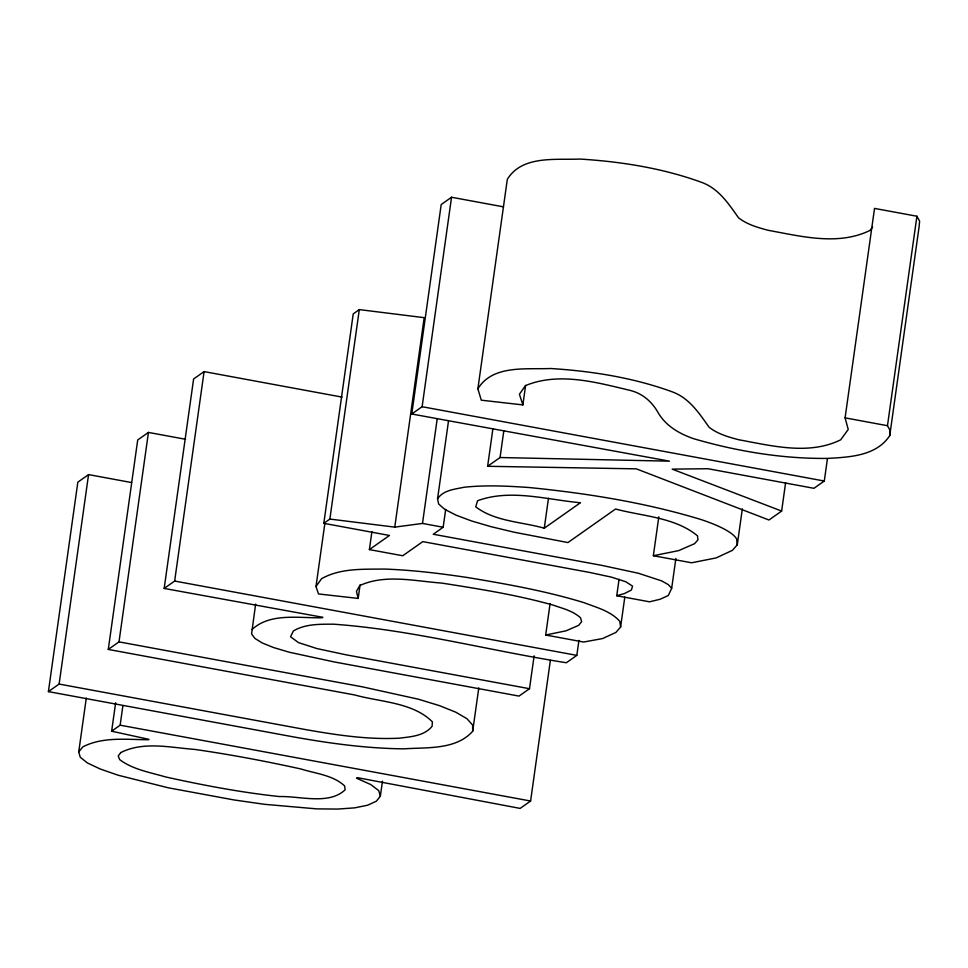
<?xml version="1.0" encoding="UTF-8"?>
<svg xmlns="http://www.w3.org/2000/svg" width="968" height="968" viewBox="0 0 968 968"><rect width="100%" height="100%" fill="white"/><g stroke="black" fill="none" stroke-linecap="round" stroke-linejoin="round"><path stroke-width="1.45" d="M522.877 404.902L519.417 394.254L525.442 385.627C558.959 371.7 596.857 382.469 630.7 390.54C642.679 393.673 651.839 401.647 657.901 412.295C665.645 425.944 679.621 433.979 694.104 438.843C737.386 451.415 782.507 458.868 827.664 458.409C849.65 457.114 876.258 456.061 889.737 435.661L890.161 430.542L887.475 425.702L916.914 216.239L874.527 208.41L845.088 417.861L848.234 429.441L840.66 439.835C808.764 455.492 771.798 445.752 738.681 439.738C728.311 436.991 717.687 433.979 709.096 427.251C699.126 413.203 689.398 398.187 672.47 391.919C633.471 377.653 591.835 371.095 550.502 368.505C526.156 369.607 492.724 364.537 477.877 388.809L481.29 400.195L522.877 404.902L525.612 385.458M255.649 604.056L251.571 633.98L254.983 638.469L262.28 642.982L273.593 647.556L289.359 652.238L334.226 661.943L519.029 696.089L529.496 688.708L534.13 655.796M478.785 687.873L472.686 731.264C455.88 750.091 426.961 747.235 404.007 748.845C366.678 748.47 329.592 743.388 292.905 736.793L48.4 691.612L77.839 482.161L88.56 474.598L131.551 482.548M48.4 691.612L59.121 684.061L88.56 474.598M382.469 781.164L380.376 796.132L376.419 801.153L367.634 805.207L354.772 807.844L337.844 809.066L316.839 808.885L264.591 804.323L234.087 799.955L168.299 787.807L118.023 775.186L100.115 768.955L87.386 762.941L80.259 757.254L78.735 751.918L86.297 698.049M59.121 684.061L305.186 729.521C336.186 734.954 367.634 739.806 399.215 738.185C410.662 736.769 424.347 736.019 432.115 726.254L432.381 721.85C412.767 702.211 380.303 702.127 354.857 694.988L108.283 649.431L137.71 439.968L148.443 432.418L185.553 439.278M108.283 649.431L119.003 641.869L148.443 432.418M78.735 751.918L82.812 746.897C102.923 736.466 126.639 739.673 148.455 739.734L148.963 739.37L111.635 731.191L115.64 702.756M111.635 731.191L120.153 725.189L122.888 705.732M252.067 629.49C270.411 612.441 299.293 618.334 322.235 617.753L322.864 617.306L164.173 588.435L193.612 378.984L204.091 371.603L342.103 397.11M164.173 588.435L174.651 581.054L204.091 371.603M323.808 523.325L353.235 313.874L359.297 309.603L424.19 317.673L394.762 527.124L329.858 519.066L323.808 523.325L389.451 535.461L369.389 549.594L371.906 531.638M360.06 584.95L358.172 598.418L318.508 593.953L315.991 586.523L324.825 523.688M329.858 519.066L359.297 309.603M492.881 428.884L487.63 466.286L500.057 457.525L669.445 461.167L411.763 414.001L441.202 204.55L451.548 197.254L503.493 206.849M411.763 414.001L422.121 406.717L451.548 197.254M394.762 527.124L422.496 523.434L437.221 418.708M658.821 516.815L653.352 555.717L678.677 550.623L694.564 543.689L697.952 539.866L697.517 535.861C674.999 517.19 642.849 516.38 615.575 509.011L567.938 542.564L513.984 532.182L490.933 526.653L471.634 520.99L456.097 515.17L444.844 509.422L438.661 504.013L437.548 498.931L448.486 421.128M619.06 579.288L616.749 595.744L649.576 601.818L660.055 599.265L668.307 595.514L671.671 588.326L668.356 584.648L661.713 580.909L638.42 573.262L601.793 565.372L433.265 534.239L443.175 527.257L445.704 509.301M477.877 388.809L507.317 179.346C522.163 155.086 555.584 160.143 579.941 159.054C621.274 161.632 662.911 168.19 701.909 182.468C718.837 188.736 728.565 203.74 738.536 217.8C747.115 224.528 757.75 227.528 768.108 230.287C801.238 236.301 838.203 246.029 870.099 230.372L872.628 226.911M500.057 457.525L503.844 430.603M544.27 528.213L580.425 502.731C546.714 499.73 510.596 488.622 477.563 500.734L475.736 506.845C495.023 521.595 521.679 521.752 544.27 528.213L548.481 498.29M624.808 597.099L620.609 627.022L615.878 632.455L602.556 638.565L583.668 642.038L545.674 635.02L550.09 603.609M380.376 796.132L378.706 790.578L370.768 784.564L356.514 778.175L357.277 777.643L520.131 808.401L530.597 801.02L550.369 660.382M529.496 688.708L346.254 654.852L316.972 648.584L298.41 642.583L290.545 636.738L293.401 630.942C305.464 623.767 320.093 624.215 333.657 624.191C412.174 629.805 488.755 650.605 566.353 662.741L576.819 655.372L578.924 640.405M671.671 588.326L675.882 558.403M653.352 555.717L691.6 562.783L716.09 557.931L732.413 550.344L737.289 544.79L742.335 508.878M487.63 466.286L636.351 468.851L768.955 520.01L781.636 511.068L785.629 482.645M781.636 511.068L672.167 469.129L707.971 468.73L813.943 488.308L824.288 481.023L827.446 458.578M889.737 435.661L919.176 226.197L919.6 221.091L916.914 216.239M315.991 586.523L321.57 578.695C340.494 568.01 363.181 569.341 384.187 569.051C412.392 570.043 440.428 573.431 468.318 577.654C507.256 584.14 546.267 591.097 584.055 602.677C596.518 607.493 610.554 610.965 619.774 621.323L620.609 627.022M437.548 498.931C443.138 490.05 454.766 489.3 464.071 487.255C485.827 484.907 507.728 486.009 529.484 487.557C587.467 493.377 645.438 502.622 701.268 519.61A121.194 24.369 8 0 1 736.575 538.91L737.289 544.79M616.749 595.744L624.469 593.529L631.39 590.032L632.576 586.148L625.824 581.768L611.377 577.122L589.5 572.415L422.798 541.62L402.724 555.753L369.389 549.594M545.674 635.02L566.086 630.809L578.646 625.352L581.647 621.686L580.534 617.814C572.85 610.747 562.347 608.376 552.764 605C516.307 594.836 478.857 588.859 441.505 583.051C414.715 581.151 385.288 573.879 359.818 585.531L356.43 591.363L358.172 598.418M845.088 417.861L887.475 425.702M422.121 406.717L824.288 481.023M422.496 523.434L443.175 527.257M174.651 581.054L576.819 655.372M119.003 641.869L362.48 686.856L418.358 699.198L439.363 705.611L455.746 712.17L466.987 718.728L472.638 725.092L472.686 731.264M120.153 725.189L530.597 801.02M120.77 752.572L118.193 755.96L119.705 759.638C132.931 769.596 149.943 772.331 165.48 776.917C203.159 785.254 241.141 792.477 279.522 796.567C299.717 795.902 328.83 805.303 345.152 789.803L344.62 785.919C332.919 775.041 315.725 773.65 301.084 769.015C265.91 761.259 230.529 754.52 194.858 749.438C170.562 747.611 143.615 741.065 120.77 752.572"/></g></svg>
